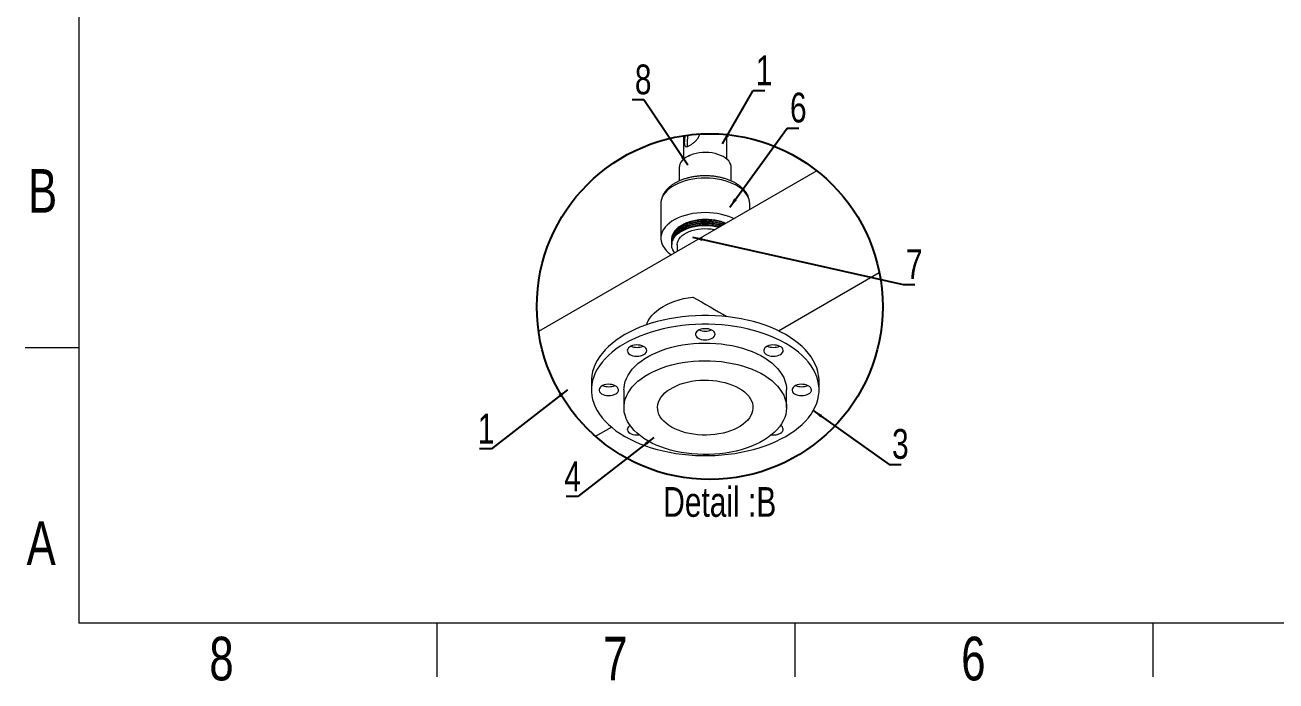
# Model space of a CAD drawing. Header units: millimetres. Extents: x 11948 to 22858, y 1146 to 11361.
# Drawn here: x 12890 to 17086, y 4316 to 6518 of the extents above; entities that cross this region are included whole.
import ezdxf

# ---------------------------------------------------------------- set-up
doc = ezdxf.new("R2010")
doc.units = ezdxf.units.MM
doc.linetypes.add('SLD-Solid', pattern=[0])
doc.styles.add('SLDTEXTSTYLE0', font='TXT', dxfattribs={"width": 0.75})
doc.dimstyles.new('SLDDIMSTYLE0', dxfattribs={"dimscale": 22, "dimtxt": 1.852083, "dimasz": 1.5, "dimexe": 0, "dimexo": 0.0625, "dimgap": 0.463021, "dimtad": 1, "dimdec": 0, "dimrnd": 1e-09, "dimzin": 12, "dimdsep": 46, "dimtxsty": 'SLDTEXTSTYLE0', "dimcen": 0.09, "dimadec": 0, "dimazin": 3, "dimtfac": 1, "dimtdec": 0, "dimtofl": 0, "dimtmove": 0, "dimatfit": 3, "dimfxl": 1, "dimfrac": 2, "dimtolj": 1, "dimtzin": 12, "dimarcsym": 0})

msp = doc.modelspace()

# ---------------------------------------------------------------- linework, layer by layer
at = {"lineweight": 18}
msp.add_line((13069.7, 11163.9), (13069.7, 4510.2), dxfattribs=at)
at = {"linetype": 'SLD-Solid', "lineweight": 0}
for p, q in [((15098.7, 6146.7), (15098.7, 6068.1)), ((15244.1, 6068.1), (15244.1, 6150.6)), ((15115.1, 6078.3), (15120, 6081.8)), ((15120, 6081.8), (15120, 6080.9)), ((15546, 6028.7), (14612.4, 5489.7)), ((15084.1, 6040.2), (15084.1, 5994.9)), ((15258.7, 5994.9), (15258.7, 6040.2)), ((15022.3, 5918.5), (15022.3, 5802.7)), ((15320.5, 5918.5), (15320.5, 5918.8)), ((15320.5, 5898.5), (15320.5, 5918.5)), ((15058.7, 5799), (15058.7, 5797.5)), ((15058.7, 5793), (15058.7, 5791.5)), ((15058.7, 5787.1), (15058.7, 5785.6)), ((15058.7, 5781.1), (15058.7, 5780.4)), ((15076.9, 5780.4), (15076.9, 5757.8)), ((15416.6, 5492.1), (15755.3, 5687.6)), ((14789.6, 5323.1), (14789.6, 5293.4)), ((14898.7, 5293.4), (14898.7, 5234.1)), ((15444.1, 5234.1), (15444.1, 5293.4)), ((15553.2, 5293.4), (15553.2, 5323.1)), ((14803, 5137.9), (14856.5, 5168.8))]:
    msp.add_line(p, q, dxfattribs=at)
at = {"linetype": 'Continuous', "lineweight": 18}
for p, q in [((13069.7, 5435), (12889.5, 5435)), ((22677.8, 4510.2), (13069.7, 4510.2)), ((14270.7, 4510.2), (14270.7, 4330.1)), ((15471.7, 4510.2), (15471.7, 4330.1)), ((16672.7, 4510.2), (16672.7, 4330.1))]:
    msp.add_line(p, q, dxfattribs=at)
at = {"linetype": 'SLD-Solid', "lineweight": 0, "flags": 128}
for points in [[(15258.7, 6040.2), (15258.4, 6044.1), (15256.9, 6050.2), (15254.1, 6056.2), (15250.1, 6062), (15244.9, 6067.4), (15238.5, 6072.4), (15231.2, 6076.9), (15222.9, 6080.9), (15213.9, 6084.2), (15204.2, 6086.9), (15194, 6088.9), (15183.5, 6090.1), (15172.7, 6090.6), (15162, 6090.3), (15151.4, 6089.3), (15141.1, 6087.5), (15131.3, 6085), (15122.1, 6081.8), (15113.6, 6078), (15106, 6073.6), (15099.4, 6068.7), (15093.9, 6063.4), (15089.5, 6057.7), (15086.4, 6051.7), (15084.6, 6045.6), (15084.1, 6040.2)], [(15320.5, 5918.8), (15320.1, 5924.7), (15318.5, 5932.7), (15315.5, 5940.6), (15311.3, 5948.2), (15305.8, 5955.7), (15299.2, 5962.8), (15291.5, 5969.5), (15282.7, 5975.8), (15272.9, 5981.5), (15262.2, 5986.7), (15250.7, 5991.3), (15238.6, 5995.3), (15225.8, 5998.6), (15212.6, 6001.2), (15199, 6003.1), (15185.1, 6004.2), (15171.2, 6004.5), (15157.2, 6004.2), (15143.4, 6003), (15129.8, 6001.1), (15116.6, 5998.5), (15103.8, 5995.2), (15091.7, 5991.2), (15080.2, 5986.6), (15069.6, 5981.3), (15059.8, 5975.6), (15051.1, 5969.3), (15043.3, 5962.6), (15036.8, 5955.4), (15031.4, 5948), (15027.2, 5940.3), (15024.3, 5932.4), (15022.7, 5924.4), (15022.3, 5918.5)], [(15268.1, 5868.2), (15262.2, 5870.9), (15250.7, 5875.5), (15238.6, 5879.5), (15225.8, 5882.8), (15212.6, 5885.4), (15199, 5887.3), (15185.1, 5888.4), (15171.2, 5888.7), (15157.2, 5888.4), (15143.4, 5887.2), (15129.8, 5885.3), (15116.6, 5882.7), (15103.8, 5879.4), (15091.7, 5875.4), (15080.2, 5870.8), (15069.6, 5865.5), (15059.8, 5859.8), (15051.1, 5853.5), (15043.3, 5846.8), (15036.8, 5839.6), (15031.4, 5832.2), (15027.2, 5824.5), (15024.3, 5816.6), (15022.7, 5808.6), (15022.4, 5800.5), (15023.4, 5792.5), (15025.7, 5784.5), (15029.2, 5776.7), (15034.1, 5769.1), (15040.1, 5761.9), (15047.3, 5755), (15055.6, 5748.5), (15057.9, 5746.9)], [(15069, 5753.3), (15065.8, 5757.7), (15062.2, 5764.3), (15059.8, 5771.1), (15058.7, 5778.1), (15059, 5785), (15060.5, 5792), (15063.2, 5798.7), (15067.3, 5805.3), (15072.5, 5811.6), (15078.8, 5817.5), (15086.2, 5823), (15094.6, 5828), (15103.8, 5832.5), (15113.9, 5836.4), (15124.6, 5839.6), (15135.8, 5842.2), (15147.4, 5844), (15159.4, 5845.1), (15171.4, 5845.5), (15183.5, 5845.1), (15195.4, 5844), (15207, 5842.2), (15218.2, 5839.6), (15218.4, 5839.5)], [(15076.9, 5780.4), (15076.9, 5782), (15077.9, 5788.3), (15080.1, 5794.5), (15083.5, 5800.6), (15088.2, 5806.3), (15094, 5811.7), (15100.8, 5816.7), (15108.5, 5821.2), (15117.2, 5825.1), (15126.5, 5828.4), (15136.5, 5831.1), (15146.9, 5833.1), (15157.7, 5834.4), (15168.7, 5835), (15179.6, 5834.8), (15190.5, 5833.9), (15201.1, 5832.2), (15204.5, 5831.5)], [(14975.7, 5516.3), (14979.8, 5525.5), (14985.2, 5534.5), (14991.8, 5543.2), (14999.7, 5551.6), (15008.7, 5559.5), (15018.8, 5567), (15030, 5574), (15042.1, 5580.5), (15055.1, 5586.3), (15068.9, 5591.5), (15083.4, 5596.1), (15098.5, 5599.9), (15114, 5603), (15130, 5605.3)], [(15553.2, 5323.1), (15553.1, 5329.6), (15551.8, 5342.4), (15549.2, 5355.1), (15545.3, 5367.7), (15540.2, 5380.2), (15533.8, 5392.5), (15526.2, 5404.5), (15517.4, 5416.3), (15507.5, 5427.8), (15496.4, 5438.9), (15484.2, 5449.6), (15470.9, 5459.9), (15456.6, 5469.7), (15441.4, 5479), (15425.2, 5487.8), (15408.2, 5496), (15390.4, 5503.7), (15371.8, 5510.7), (15352.6, 5517.2), (15332.8, 5522.9), (15312.4, 5528), (15291.5, 5532.4), (15270.2, 5536), (15248.6, 5539), (15226.7, 5541.2), (15204.7, 5542.7), (15182.5, 5543.5), (15160.3, 5543.5), (15138.1, 5542.7), (15116.1, 5541.2), (15094.2, 5539), (15072.6, 5536), (15051.3, 5532.4), (15030.4, 5528), (15010, 5522.9), (14990.2, 5517.2), (14971, 5510.7), (14952.4, 5503.7), (14934.6, 5496), (14917.6, 5487.8), (14901.4, 5479), (14886.2, 5469.7), (14871.9, 5459.9), (14858.6, 5449.6), (14846.4, 5438.9), (14835.3, 5427.8), (14825.4, 5416.3), (14816.6, 5404.5), (14809, 5392.5), (14802.6, 5380.2), (14797.5, 5367.7), (14793.6, 5355.1), (14791, 5342.4), (14789.7, 5329.6), (14789.6, 5323.1)], [(15441.4, 5137.6), (15456.6, 5146.9), (15470.9, 5156.7), (15484.2, 5167), (15496.4, 5177.7), (15507.5, 5188.8), (15517.4, 5200.3), (15526.2, 5212.1), (15533.8, 5224.1), (15540.2, 5236.4), (15545.3, 5248.9), (15549.2, 5261.5), (15551.8, 5274.2), (15553.1, 5287), (15553.1, 5299.9), (15551.8, 5312.7), (15549.2, 5325.4), (15545.3, 5338), (15540.2, 5350.5), (15533.8, 5362.8), (15526.2, 5374.8), (15517.4, 5386.6), (15507.5, 5398.1), (15496.4, 5409.2), (15484.2, 5419.9), (15470.9, 5430.2), (15456.6, 5440), (15441.4, 5449.3), (15425.2, 5458.1), (15408.2, 5466.3), (15390.4, 5474), (15371.8, 5481.1), (15352.6, 5487.5), (15332.8, 5493.2), (15312.4, 5498.3), (15291.5, 5502.7), (15270.2, 5506.4), (15248.6, 5509.3), (15226.7, 5511.5), (15204.7, 5513), (15182.5, 5513.8), (15160.3, 5513.8), (15138.1, 5513), (15116.1, 5511.5), (15094.2, 5509.3), (15072.6, 5506.4), (15051.3, 5502.7), (15030.4, 5498.3), (15010, 5493.2), (14990.2, 5487.5), (14971, 5481.1), (14952.4, 5474), (14934.6, 5466.3), (14917.6, 5458.1), (14901.4, 5449.3), (14886.2, 5440), (14871.9, 5430.2), (14858.6, 5419.9), (14846.4, 5409.2), (14835.3, 5398.1), (14825.4, 5386.6), (14816.6, 5374.8), (14809, 5362.8), (14802.6, 5350.5), (14797.5, 5338), (14793.6, 5325.4), (14791, 5312.7), (14789.7, 5299.9), (14789.7, 5287), (14791, 5274.2), (14793.6, 5261.5), (14797.5, 5248.9), (14802.6, 5236.4), (14809, 5224.1), (14816.6, 5212.1), (14825.4, 5200.3), (14835.3, 5188.8), (14846.4, 5177.7), (14858.6, 5167), (14871.9, 5156.7), (14886.2, 5146.9), (14901.4, 5137.6), (14917.6, 5128.8), (14934.6, 5120.5), (14952.4, 5112.9), (14971, 5105.8), (14990.2, 5099.4), (15010, 5093.7), (15030.4, 5088.6), (15051.3, 5084.2), (15072.6, 5080.5), (15094.2, 5077.6), (15116.1, 5075.4), (15138.1, 5073.9), (15160.3, 5073.1), (15182.5, 5073.1), (15204.7, 5073.9), (15226.7, 5075.4), (15248.6, 5077.6), (15270.2, 5080.5), (15291.5, 5084.2), (15312.4, 5088.6), (15332.8, 5093.7), (15352.6, 5099.4), (15371.8, 5105.8), (15390.4, 5112.9), (15408.2, 5120.5), (15425.2, 5128.8), (15441.4, 5137.6)], [(15194.5, 5466.9), (15198.7, 5469.9), (15201.8, 5473.3), (15203.6, 5476.9), (15204.1, 5480.8), (15203.3, 5484.6), (15201.1, 5488.2), (15197.8, 5491.5), (15193.3, 5494.3), (15188, 5496.6), (15182, 5498.2), (15175.5, 5499), (15168.9, 5499.1), (15162.4, 5498.4), (15156.2, 5497), (15150.7, 5494.9), (15146, 5492.2), (15142.4, 5489), (15139.9, 5485.5), (15138.8, 5481.7), (15138.9, 5477.9), (15140.4, 5474.2), (15143.2, 5470.7), (15147.1, 5467.6), (15152, 5465.1), (15157.7, 5463.1), (15164, 5461.9), (15170.6, 5461.4), (15177.2, 5461.7), (15183.5, 5462.7), (15189.4, 5464.5), (15194.5, 5466.9)], [(14898.7, 5293.4), (14898.9, 5300.2), (14900.4, 5311.1), (14903.1, 5321.8), (14907.2, 5332.4), (14912.5, 5342.9), (14919, 5353.1), (14926.7, 5363), (14935.6, 5372.6), (14945.6, 5381.8), (14956.7, 5390.5), (14968.8, 5398.9), (14981.9, 5406.7), (14995.9, 5414), (15010.7, 5420.7), (15026.3, 5426.8), (15042.6, 5432.2), (15059.5, 5437), (15076.9, 5441.1), (15094.8, 5444.5), (15113, 5447.2), (15131.5, 5449.2), (15150.2, 5450.4), (15169, 5450.9), (15187.9, 5450.6), (15206.6, 5449.6), (15225.2, 5447.8), (15243.5, 5445.3), (15261.5, 5442.1), (15279, 5438.1), (15296.1, 5433.5), (15312.5, 5428.2), (15328.3, 5422.2), (15343.3, 5415.7), (15357.5, 5408.6), (15370.8, 5400.9), (15383.2, 5392.7), (15394.5, 5384), (15404.8, 5374.9), (15414, 5365.4), (15422, 5355.6), (15428.8, 5345.4), (15434.4, 5335.1), (15438.8, 5324.5), (15441.8, 5313.8), (15443.6, 5303), (15444.1, 5293.4)], [(14965.7, 5412.2), (14969.9, 5415.2), (14972.9, 5418.6), (14974.8, 5422.2), (14975.3, 5426), (14974.4, 5429.8), (14972.3, 5433.4), (14968.9, 5436.7), (14964.5, 5439.6), (14959.2, 5441.8), (14953.1, 5443.4), (14946.7, 5444.3), (14940.1, 5444.4), (14933.6, 5443.7), (14927.4, 5442.3), (14921.9, 5440.2), (14917.2, 5437.5), (14913.5, 5434.3), (14911.1, 5430.8), (14909.9, 5427), (14910.1, 5423.2), (14911.6, 5419.4), (14914.4, 5416), (14918.3, 5412.9), (14923.2, 5410.3), (14928.9, 5408.4), (14935.2, 5407.2), (14941.7, 5406.7), (14948.3, 5407), (14954.7, 5408), (14960.6, 5409.8), (14965.7, 5412.2)], [(15423.4, 5412.2), (15427.6, 5415.2), (15430.6, 5418.6), (15432.5, 5422.2), (15433, 5426), (15432.1, 5429.8), (15430, 5433.4), (15426.6, 5436.7), (15422.2, 5439.6), (15416.8, 5441.8), (15410.8, 5443.4), (15404.4, 5444.3), (15397.8, 5444.4), (15391.2, 5443.7), (15385.1, 5442.3), (15379.6, 5440.2), (15374.9, 5437.5), (15371.2, 5434.3), (15368.8, 5430.8), (15367.6, 5427), (15367.8, 5423.2), (15369.3, 5419.4), (15372, 5416), (15376, 5412.9), (15380.9, 5410.3), (15386.6, 5408.4), (15392.8, 5407.2), (15399.4, 5406.7), (15406, 5407), (15412.4, 5408), (15418.3, 5409.8), (15423.4, 5412.2)], [(14978.6, 5122.7), (14965.7, 5130.7), (14953.8, 5139.1), (14943, 5148), (14933.3, 5157.3), (14924.7, 5167), (14917.2, 5177), (14911, 5187.2), (14906, 5197.7), (14902.3, 5208.4), (14899.9, 5219.1), (14898.8, 5230), (14898.9, 5240.9), (14900.4, 5251.7), (14903.1, 5262.4), (14907.2, 5273.1), (14912.5, 5283.5), (14919, 5293.7), (14926.7, 5303.6), (14935.6, 5313.2), (14945.6, 5322.4), (14956.7, 5331.2), (14968.8, 5339.5), (14981.9, 5347.3), (14995.9, 5354.6), (15010.7, 5361.3), (15026.3, 5367.4), (15042.6, 5372.8), (15059.5, 5377.6), (15076.9, 5381.8), (15094.8, 5385.2), (15113, 5387.9), (15131.5, 5389.8), (15150.2, 5391), (15169, 5391.5), (15187.9, 5391.2), (15206.6, 5390.2), (15225.2, 5388.4), (15243.5, 5385.9), (15261.5, 5382.7), (15279, 5378.7), (15296.1, 5374.1), (15312.5, 5368.8), (15328.3, 5362.9), (15343.3, 5356.3), (15357.5, 5349.2), (15370.8, 5341.5), (15383.2, 5333.3), (15394.5, 5324.6), (15404.8, 5315.5), (15414, 5306), (15422, 5296.2), (15428.8, 5286.1), (15434.4, 5275.7), (15438.8, 5265.1), (15441.8, 5254.4), (15443.6, 5243.6), (15444.1, 5232.7), (15443.3, 5221.8), (15441.2, 5211), (15437.8, 5200.4), (15433.1, 5189.8), (15427.2, 5179.5), (15420.1, 5169.4), (15411.8, 5159.7), (15402.3, 5150.3), (15391.8, 5141.3), (15380.2, 5132.7), (15367.5, 5124.7), (15354, 5117.1), (15339.6, 5110.1), (15324.4, 5103.7), (15308.4, 5097.9), (15291.8, 5092.8), (15274.7, 5088.3), (15257, 5084.6), (15239, 5081.5), (15220.6, 5079.2), (15201.9, 5077.6), (15183.2, 5076.8), (15164.3, 5076.7), (15145.5, 5077.3), (15126.9, 5078.7), (15108.4, 5080.9), (15090.3, 5083.8), (15072.5, 5087.3), (15055.2, 5091.6), (15038.4, 5096.6), (15022.3, 5102.2), (15006.9, 5108.5), (14992.3, 5115.3), (14978.6, 5122.7)], [(14870.9, 5280.1), (14875.1, 5283.1), (14878.2, 5286.4), (14880, 5290.1), (14880.5, 5293.9), (14879.6, 5297.7), (14877.5, 5301.3), (14874.1, 5304.6), (14869.7, 5307.5), (14864.4, 5309.7), (14858.3, 5311.3), (14851.9, 5312.2), (14845.3, 5312.3), (14838.8, 5311.6), (14832.6, 5310.2), (14827.1, 5308.1), (14822.4, 5305.4), (14818.8, 5302.2), (14816.3, 5298.6), (14815.1, 5294.9), (14815.3, 5291.1), (14816.8, 5287.3), (14819.6, 5283.9), (14823.5, 5280.8), (14828.4, 5278.2), (14834.1, 5276.3), (14840.4, 5275), (14846.9, 5274.6), (14853.5, 5274.9), (14859.9, 5275.9), (14865.8, 5277.7), (14870.9, 5280.1)], [(15058.3, 5168.8), (15048.6, 5174.9), (15039.9, 5181.5), (15032.2, 5188.5), (15025.7, 5195.9), (15020.4, 5203.6), (15016.2, 5211.5), (15013.4, 5219.6), (15011.8, 5227.9), (15011.4, 5236.1), (15012.4, 5244.4), (15014.7, 5252.6), (15018.2, 5260.6), (15022.9, 5268.5), (15028.8, 5276), (15035.9, 5283.2), (15044.1, 5290), (15053.3, 5296.4), (15063.5, 5302.2), (15074.5, 5307.6), (15086.3, 5312.3), (15098.8, 5316.4), (15111.8, 5319.8), (15125.4, 5322.5), (15139.3, 5324.6), (15153.5, 5325.8), (15167.8, 5326.4), (15182.2, 5326.2), (15196.4, 5325.3), (15210.5, 5323.6), (15224.2, 5321.2), (15237.6, 5318.2), (15250.4, 5314.4), (15262.5, 5310), (15273.9, 5305), (15284.5, 5299.4), (15294.2, 5293.3), (15302.9, 5286.7), (15310.6, 5279.6), (15317.1, 5272.3), (15322.4, 5264.6), (15326.5, 5256.6), (15329.4, 5248.5), (15331, 5240.3), (15331.4, 5232), (15330.4, 5223.7), (15328.1, 5215.5), (15324.6, 5207.5), (15319.9, 5199.7), (15314, 5192.1), (15306.9, 5184.9), (15298.7, 5178.1), (15289.5, 5171.7), (15279.3, 5165.9), (15268.3, 5160.6), (15256.5, 5155.9), (15244, 5151.8), (15231, 5148.3), (15217.4, 5145.6), (15203.5, 5143.6), (15189.3, 5142.3), (15175, 5141.7), (15160.6, 5141.9), (15146.4, 5142.8), (15132.3, 5144.5), (15118.6, 5146.9), (15105.2, 5150), (15092.4, 5153.7), (15080.3, 5158.1), (15068.9, 5163.2), (15058.3, 5168.8)], [(15518.2, 5280.1), (15522.4, 5283.1), (15525.4, 5286.4), (15527.3, 5290.1), (15527.8, 5293.9), (15526.9, 5297.7), (15524.8, 5301.3), (15521.4, 5304.6), (15517, 5307.5), (15511.6, 5309.7), (15505.6, 5311.3), (15499.2, 5312.2), (15492.6, 5312.3), (15486, 5311.6), (15479.9, 5310.2), (15474.4, 5308.1), (15469.7, 5305.4), (15466, 5302.2), (15463.6, 5298.6), (15462.4, 5294.9), (15462.6, 5291.1), (15464.1, 5287.3), (15466.8, 5283.9), (15470.8, 5280.8), (15475.7, 5278.2), (15481.4, 5276.3), (15487.6, 5275), (15494.2, 5274.6), (15500.8, 5274.9), (15507.2, 5275.9), (15513, 5277.7), (15518.2, 5280.1)], [(14919, 5174.4), (14917.2, 5173.3), (14913.5, 5170.1), (14911.1, 5166.5), (14909.9, 5162.8), (14910.1, 5159), (14911.6, 5155.2), (14914.4, 5151.8), (14918.3, 5148.7), (14923.2, 5146.1), (14928.9, 5144.2), (14935.2, 5142.9), (14941.7, 5142.5), (14948.3, 5142.7), (14949.1, 5142.8)], [(15423.4, 5148), (15427.6, 5150.9), (15430.6, 5154.3), (15432.5, 5158), (15433, 5161.8), (15432.1, 5165.6), (15430, 5169.2), (15426.6, 5172.5), (15423.8, 5174.4)]]:
    msp.add_lwpolyline(points, dxfattribs=at)
msp.add_circle((15186.5, 5573.2), 580.2)
at = {"linetype": 'SLD-Solid', "lineweight": 0}
for centre, radius, start, end in [((15171.4, 5542.7), 51.7, 246.9497, 293.0496), ((14942.6, 5488), 51.7, 246.9493, 293.05), ((15400.2, 5488), 51.7, 246.9491, 293.0501), ((14847.8, 5355.9), 51.7, 246.9491, 293.0501), ((15495, 5355.9), 51.7, 246.9504, 293.0499), ((15400.5, 5191.7), 49.3, 262.0347, 297.6248)]:
    msp.add_arc(centre, radius, start, end, dxfattribs=at)
for major_axis, ratio, start_param, end_param in [((200, -115.5), 0.00007, 4.503963, 5.083808), ((141.4, 244.9), 0.577335, 2.147768, 2.164184)]:
    msp.add_ellipse((15171.4, 5581.5), major_axis=major_axis, ratio=ratio, start_param=start_param, end_param=end_param, dxfattribs=at)
for points, knots in [([(15103.7, 6147.5), (15103.6, 6147.3), (15103.1, 6145), (15102.3, 6140.5), (15101.3, 6132.3), (15101, 6123.4), (15101.7, 6115.8), (15103.6, 6111.2), (15106.8, 6109.8), (15110.7, 6110.3), (15115.4, 6111.9), (15122.3, 6115.6), (15131.2, 6121.9), (15140, 6129.7), (15146.4, 6137.4), (15150.2, 6144.2), (15151.8, 6148.8), (15152.3, 6151.5), (15152.4, 6152.4)], [0.1481924, 0.1481924, 0.1481924, 0.1481924, 0.1508197, 0.1790576, 0.2072751, 0.2600661, 0.306585, 0.3542343, 0.407925, 0.4361113, 0.4642793, 0.5157206, 0.5632069, 0.6120839, 0.6657741, 0.6940121, 0.7222264, 0.7365471, 0.7365471, 0.7365471, 0.7365471]), ([(15113.7, 6148.9), (15113.2, 6146.9), (15112.2, 6142.7), (15111.2, 6136.3), (15110.5, 6128.5), (15110.3, 6120.1), (15110.4, 6113.6), (15110.9, 6111.3), (15111.1, 6110.5)], [0.3820097, 0.3820097, 0.3820097, 0.3820097, 0.4662677, 0.5575221, 0.6486716, 0.7878734, 0.9272645, 1, 1, 1, 1]), ([(15320.4, 5918.9), (15320.4, 5920.6), (15320.4, 5925.1), (15319.1, 5932.4), (15316.7, 5940.6), (15313.1, 5948.5), (15308.5, 5956.3), (15302.9, 5963.7), (15296.1, 5970.8), (15288.4, 5977.5), (15279.7, 5983.7), (15270.2, 5989.5), (15259.8, 5994.6), (15248.8, 5999.1), (15237.2, 6003), (15225.2, 6006.2), (15212.7, 6008.8), (15200, 6010.7), (15187, 6011.8), (15174, 6012.3), (15160.9, 6012.1), (15147.9, 6011.2), (15135, 6009.6), (15122.5, 6007.3), (15110.2, 6004.4), (15098.5, 6000.7), (15087.2, 5996.4), (15076.5, 5991.5), (15066.6, 5986), (15057.4, 5979.8), (15049.1, 5973.1), (15041.8, 5965.9), (15035.6, 5958.2), (15030.5, 5950.1), (15026.6, 5941.8), (15023.9, 5933.3), (15022.5, 5925.4), (15022.4, 5920.5), (15022.4, 5918.4)], [0, 0, 0, 0, 0.015734, 0.041859, 0.068036, 0.094476, 0.121345, 0.148735, 0.176659, 0.205042, 0.233757, 0.262674, 0.291678, 0.32067, 0.349613, 0.378497, 0.407321, 0.436092, 0.464828, 0.49354, 0.522249, 0.550968, 0.579711, 0.608498, 0.637344, 0.666267, 0.695281, 0.724393, 0.7536, 0.78288, 0.812157, 0.841313, 0.870199, 0.898647, 0.926529, 0.953804, 0.980532, 1, 1, 1, 1]), ([(15240.3, 5852.2), (15238.2, 5853.2), (15230.6, 5856.9), (15214.7, 5861.2), (15193.6, 5864.9), (15171.4, 5865.9), (15149.3, 5864.5), (15128, 5860.6), (15108.4, 5854.3), (15091.2, 5846), (15077.1, 5835.9), (15066.5, 5824.4), (15060.5, 5811.9), (15057.9, 5803.3), (15058.7, 5799), (15058.7, 5799)], [0, 0, 0, 0, 0.032898, 0.120038, 0.20823, 0.296768, 0.384054, 0.471976, 0.560583, 0.648166, 0.735749, 0.824356, 0.912277, 0.999563, 1, 1, 1, 1]), ([(15234.6, 5848.9), (15234.4, 5849), (15228.5, 5851.7), (15214.6, 5855.2), (15193.6, 5859), (15171.4, 5860), (15149.3, 5858.6), (15128, 5854.7), (15108.4, 5848.4), (15091.2, 5840.1), (15077.1, 5830), (15066.5, 5818.4), (15060.5, 5806), (15057.9, 5797.3), (15058.7, 5793), (15058.7, 5793)], [0, 0, 0, 0, 0.003605, 0.093384, 0.184248, 0.275468, 0.365397, 0.455982, 0.547273, 0.637509, 0.727745, 0.819036, 0.90962, 0.99955, 1, 1, 1, 1]), ([(15228, 5845.1), (15223.6, 5846.5), (15212.8, 5850), (15193.5, 5852.9), (15171.4, 5854.1), (15149.3, 5852.6), (15128, 5848.7), (15108.4, 5842.5), (15091.2, 5834.1), (15077.1, 5824), (15066.5, 5812.5), (15060.5, 5800.1), (15057.9, 5791.4), (15058.7, 5787.1), (15058.7, 5787.1)], [0, 0, 0, 0, 0.064029, 0.157835, 0.252009, 0.34485, 0.438368, 0.532614, 0.625772, 0.71893, 0.813177, 0.906694, 0.999536, 1, 1, 1, 1]), ([(15221.2, 5841.1), (15219, 5841.8), (15210.4, 5844.5), (15193.5, 5847), (15171.4, 5848.1), (15149.3, 5846.7), (15128, 5842.8), (15108.4, 5836.5), (15091.2, 5828.2), (15077.1, 5818.1), (15066.5, 5806.6), (15060.5, 5794.1), (15057.9, 5785.5), (15058.7, 5781.2), (15058.7, 5781.1)], [0, 0, 0, 0, 0.032566, 0.129525, 0.226864, 0.322826, 0.419488, 0.516902, 0.613192, 0.709482, 0.806896, 0.903557, 0.99952, 1, 1, 1, 1]), ([(15238.9, 5851.4), (15237.3, 5852.1), (15230.1, 5855.6), (15214.7, 5859.8), (15193.6, 5863.4), (15171.4, 5864.4), (15149.3, 5863), (15128, 5859.1), (15108.4, 5852.9), (15091.2, 5844.5), (15077.1, 5834.4), (15066.5, 5822.9), (15060.4, 5810.4), (15058, 5801.1), (15058.9, 5796.1), (15059, 5795.3)], [0, 0, 0, 0, 0.0253607, 0.1118546, 0.1993936, 0.287276, 0.3739149, 0.4611852, 0.5491354, 0.6360699, 0.7230045, 0.8109546, 0.8982242, 0.9848638, 1, 1, 1, 1]), ([(15233, 5848), (15227, 5850), (15214.6, 5854.1), (15193.5, 5857.4), (15171.4, 5858.5), (15149.3, 5857.1), (15128, 5853.2), (15108.4, 5846.9), (15091.2, 5838.6), (15077.1, 5828.5), (15066.5, 5817), (15060.4, 5804.5), (15058, 5795.1), (15058.9, 5790.1), (15059, 5789.4)], [0, 0, 0, 0, 0.085011, 0.175196, 0.265735, 0.354992, 0.4449, 0.535508, 0.62507, 0.714633, 0.805241, 0.895148, 0.984406, 1, 1, 1, 1]), ([(15226.3, 5844.1), (15222.4, 5845.3), (15212.2, 5848.6), (15193.5, 5851.5), (15171.4, 5852.6), (15149.3, 5851.1), (15128, 5847.2), (15108.4, 5841), (15091.2, 5832.7), (15077.1, 5822.6), (15066.5, 5811), (15060.4, 5798.6), (15058, 5789.2), (15058.9, 5784.2), (15059, 5783.4)], [0, 0, 0, 0, 0.055478, 0.148574, 0.242035, 0.334173, 0.426983, 0.520516, 0.612969, 0.705422, 0.798955, 0.891764, 0.983903, 1, 1, 1, 1])]:
    msp.add_open_spline(points, degree=3, knots=knots, dxfattribs=at)

# ---------------------------------------------------------------- texts
at = {"char_height": 100, "attachment_point": 5, "style": 'SLDTEXTSTYLE0'}
for s, insert in [('8', (14963.1, 6335.1)), ('1', (15368.9, 6366.3)), ('6', (15483.4, 6240.6)), ('7', (15872.5, 5715.8)), ('1', (14436.2, 5163.6)), ('3', (15825.8, 5111.6)), ('4', (14726.2, 5003.6)), ('Detail :B', (15220, 4916.8))]:
    msp.add_mtext(s, dxfattribs=dict(at, insert=insert))
at = {"linetype": 'Continuous', "lineweight": 18, "char_height": 146.4, "attachment_point": 2, "style": 'SLDTEXTSTYLE0'}
for s, insert in [('B', (12948.5, 6034.9)), ('A', (12943.7, 4851.9)), ('8', (13548.6, 4464.9)), ('7', (14869.7, 4464.9)), ('6', (16070.8, 4464.9))]:
    msp.add_mtext(s, dxfattribs=dict(at, insert=insert))

# ---------------------------------------------------------------- leaders
for points in [[(15229.6, 6119.6), (15331.7, 6298.2), (15371.2, 6298.2)], [(15113.1, 6048.1), (14965.4, 6267), (14926, 6267)], [(15253.5, 5906.6), (15446.3, 6172.5), (15485.7, 6172.5)], [(15128.9, 5806.2), (15835.4, 5647.6), (15874.8, 5647.6)], [(14708.9, 5293.4), (14454.1, 5095.5), (14414.6, 5095.5)], [(15533.8, 5224.1), (15788.7, 5043.5), (15828.1, 5043.5)], [(14998.9, 5133.4), (14744, 4935.4), (14704.6, 4935.4)]]:
    msp.add_leader(points, dimstyle='SLDDIMSTYLE0', override={"dimtxsty": 'SLDTEXTSTYLE0'})

doc.saveas('drawing.dxf')
